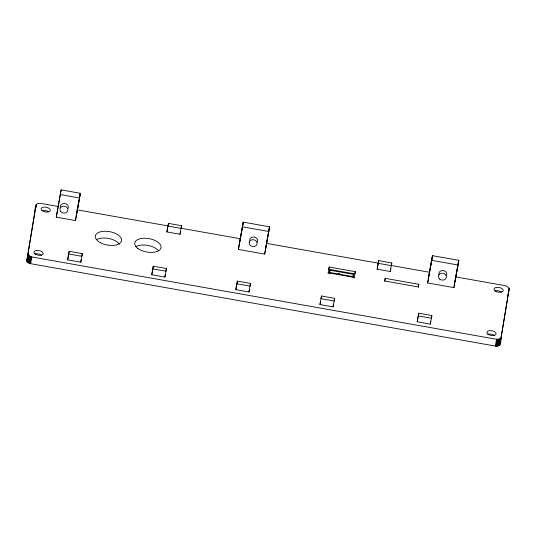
<?xml version="1.0" encoding="UTF-8"?>
<svg xmlns="http://www.w3.org/2000/svg" width="536" height="536" viewBox="0 0 536 536"><rect width="100%" height="100%" fill="white"/><g stroke="black" fill="none" stroke-linecap="round" stroke-linejoin="round"><path stroke-width="0.8" d="M249.615 240.389L249.722 239.498A4 3.444 9.3 0 1 255.029 237.307A4 3.444 9.3 0 1 257.099 242.265M455.144 276.797L505.368 285.695L508.738 287.544L509.2 288.569L501.106 337.894C500.959 342.209 500.53 347.127 495.338 346.068L30.023 263.578L27.57 262.231L26.8 260.871L34.894 211.553C35.041 207.238 35.47 202.32 40.662 203.372L58.793 206.588M26.8 260.871L36.126 204.765M56.267 217.18L61.144 189.878L80.333 193.275L79.562 197.972L75.455 220.577L56.267 217.18L61.144 189.878M82.303 253.629L80.795 262.184L67.65 259.86L69.157 251.297L82.303 253.629L81.861 256.309L68.722 253.984L69.157 251.297M75.455 220.577L80.333 193.275L76.226 215.881M80.795 262.184L81.231 259.504M166.401 268.523L164.894 277.085L151.755 274.76L153.263 266.198L166.401 268.523L165.966 271.209L152.82 268.878L153.263 266.198M181.543 225.716L180.036 234.272L166.897 231.947L168.405 223.385L181.543 225.716L181.108 228.396L167.962 226.071L168.405 223.385M164.894 277.085L165.336 274.405M180.036 234.272L180.478 231.592M238.399 249.441L243.284 222.145L269.561 226.802L264.684 254.098L238.399 249.441L243.284 222.145L239.17 244.751M250.506 283.423L248.999 291.986L235.86 289.654L237.368 281.099L250.506 283.423L250.064 286.103L236.925 283.779L237.368 281.099M248.999 291.986L249.441 289.299M264.684 254.098L269.561 226.802L265.454 249.408M319.959 304.555L321.466 295.993L334.611 298.324L333.104 306.88L319.959 304.555L320.401 301.875M321.466 295.993L321.031 298.679L334.169 301.004L334.611 298.324M328.086 273.427L329.178 267.042L355.301 271.665L354.209 278.057M329.318 273.943L329.968 270.204L353.465 274.365L352.983 277.326M333.104 306.88L333.539 304.2M391.796 262.962L390.288 271.518L377.15 269.193L378.657 260.63L391.796 262.962L391.36 265.642L378.215 263.317L378.657 260.63M385.196 278.345L384.761 281.025L418.402 286.988L418.844 284.301L385.196 278.345L384.654 281.36M390.288 271.518L390.731 268.838M431.855 315.55L430.348 324.106L417.202 321.781L418.71 313.218L431.855 315.55L431.413 318.23L418.274 315.905L418.71 313.218M427.634 282.961L432.512 255.665L458.796 260.322L453.918 287.618L427.634 282.961L432.512 255.665L428.405 278.271M430.348 324.106L430.783 321.426M453.918 287.618L454.689 282.928M454.796 282.258L458.796 260.322L454.836 282.117M499.874 344.675L509.2 288.569M35.209 210.501L36.301 204.471M35.872 207.968L36.147 206.46M26.874 261.213L28.033 254.091M27.028 261.555L28.107 254.433M27.262 261.896L28.261 254.774M27.57 262.231L28.803 255.451L28.495 255.116M27.946 262.546L29.178 255.766L28.803 255.451M28.388 262.848L29.621 256.067L29.178 255.766M28.89 263.122L30.123 256.342L29.621 256.067M29.44 263.364L30.673 256.583L30.123 256.342M30.023 263.578L31.256 256.798L30.673 256.583M30.632 263.752L31.865 256.972L31.256 256.798M67.65 259.86L68.722 253.984M151.755 274.76L152.82 268.878M166.897 231.947L167.962 226.071M235.86 289.654L236.925 283.779M329.178 267.042L328.762 269.3L354.892 273.93L355.301 271.665M329.968 270.204L329.56 272.462L353.057 276.63L353.465 274.365M377.15 269.193L378.215 263.317M418.294 287.316L418.844 284.301M417.202 321.781L418.274 315.905M495.338 346.068L496.571 339.288L499.492 339.08L501.106 337.894M495.974 346.115L497.207 339.335M496.591 346.122L497.823 339.342M497.187 346.075L498.42 339.295M497.743 345.995L498.976 339.208M498.259 345.861L499.492 339.08M508.43 290.901L508.698 289.393M498.715 345.693L499.947 338.913M508.168 293.507L507.967 295.349M508.443 291.999L509.126 288.234M499.117 345.486L500.349 338.705M499.445 345.244L500.678 338.464M499.699 344.976L500.932 338.189M60.374 194.575L79.562 197.972M242.513 226.835L268.791 231.492M431.741 260.362L458.025 265.012M76.916 209.797L168.384 225.998M180.746 228.189L240.074 238.701M266.446 243.371L378.51 263.223M390.871 265.414L429.597 272.275M338.142 273.561L339.737 273.842M328.226 272.817L354.35 277.447M31.865 256.972L496.571 339.288M35.008 254.024A4.67 2.378 10.3 0 1 41.513 255.176M42.116 210.715A4.67 2.378 10.3 0 1 48.615 211.867M495.036 290.947A4.67 2.378 10.3 0 1 501.535 292.1M487.928 334.263A4.67 2.378 10.3 0 1 494.433 335.409M439.004 274.807A4.007 3.444 9.3 0 1 443.252 270.566A4.007 3.444 9.3 0 1 446.334 275.785M60.427 207.325A4.007 3.444 9.3 0 1 64.782 203.526A4.007 3.444 9.3 0 1 68.092 208.337M135.816 246.728A13.346 6.794 10.3 0 1 158.576 250.761M96.862 239.478A13.346 6.794 10.3 0 1 119.468 244.195M249.287 242.178L249.173 243.069A4 3.444 9.3 0 0 254.928 246.312A4 3.444 9.3 0 0 255.639 240.55A4 3.444 9.3 0 0 249.287 242.178M35.081 253.957A4.67 2.378 10.3 0 0 42.947 254.265A4.67 2.378 10.3 0 0 37.781 250.392A4.67 2.378 10.3 0 0 35.081 253.957M42.183 210.641A4.67 2.378 10.3 0 0 50.049 210.956A4.67 2.378 10.3 0 0 44.89 207.084A4.67 2.378 10.3 0 0 42.183 210.641M488.001 334.189A4.67 2.378 10.3 0 0 495.867 334.498A4.67 2.378 10.3 0 0 490.708 330.625A4.67 2.378 10.3 0 0 488.001 334.189M495.103 290.874A4.67 2.378 10.3 0 0 502.976 291.189A4.67 2.378 10.3 0 0 497.81 287.316A4.67 2.378 10.3 0 0 495.103 290.874M439.641 279.062A4.007 3.444 9.3 0 0 446.267 277.641A4.007 3.444 9.3 0 0 441.262 273.306A4.007 3.444 9.3 0 0 439.641 279.062M60.829 211.68A4.007 3.444 9.3 0 0 67.65 211.017A4.007 3.444 9.3 0 0 63.302 206.186A4.007 3.444 9.3 0 0 60.829 211.68M137.812 248.409A13.346 6.794 10.3 0 0 160.291 249.3A13.346 6.794 10.3 0 0 145.544 238.239A13.346 6.794 10.3 0 0 137.812 248.409M100.299 242.647A13.346 6.794 10.3 0 0 121.511 241.059A13.346 6.794 10.3 0 0 103.562 231.291A13.346 6.794 10.3 0 0 100.299 242.647"/></g></svg>
